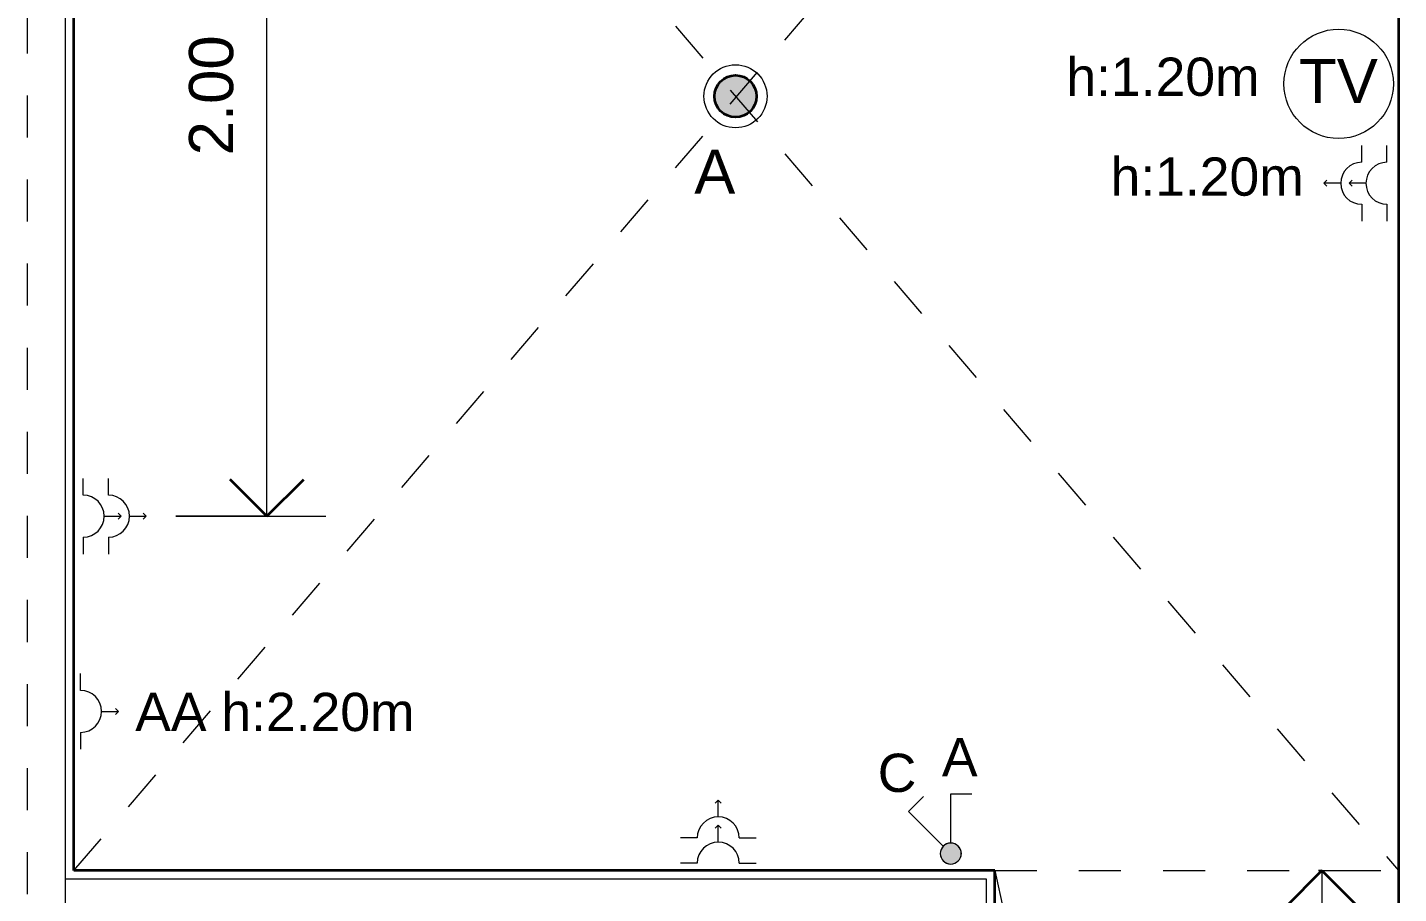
# Model space of a CAD drawing. Header units: metres. Extents: x -1.5 to 31.4, y -9.2 to 10.9.
# Drawn here: x 0.676 to 3.936, y 4.643 to 6.703 of the extents above; entities that cross this region are included whole.
import ezdxf

# ---------------------------------------------------------------- set-up
doc = ezdxf.new("R2010")
doc.units = ezdxf.units.M
doc.linetypes.add('Línea de rejilla', pattern=[0.022225, 0.0127, -0.003175, 0.003175, -0.003175])
doc.linetypes.add('Trazo', pattern=[0.0023, 0.0015, -0.0008])
for name, color, linetype, lineweight in [('A-ANNO-DIMS', 7, 'Continuous', 9), ('A-ANNO-DIMS-70', 7, 'Continuous', 9), ('A-DETL-GENF', 7, 'Continuous', 18), ('A-DETL-MEDM', 7, 'Continuous', 35), ('A-DETL-THIN', 7, 'Continuous', 18), ('A-WALL', 7, 'Continuous', 18), ('G-ANNO-TEXT', 7, 'Continuous', 9), ('S-GRID', 7, 'Continuous', 9)]:
    doc.layers.add(name, color=color, linetype=linetype, lineweight=lineweight)
doc.layers.add('A-DETL-HDLN', color=94, linetype='Trazo', lineweight=18, true_color=0x00a600)
doc.styles.add('Arial_1', font='arial.ttf', dxfattribs={"height": 0.105})
doc.styles.add('Arial_2', font='arial.ttf', dxfattribs={"height": 0.091})
doc.dimstyles.new('Diagonal_-_Arial_1_5_mm', dxfattribs={"dimscale": 0.3048, "dimtxt": 0.107127, "dimasz": 0.287073, "dimexe": 0.459318, "dimexo": 0.229659, "dimgap": 0.160761, "dimtad": 1, "dimrnd": 0.01, "dimzin": 0, "dimdsep": 46, "dimtxsty": 'Arial_1', "dimblk1": 'OPEN30', "dimblk2": 'OPEN30', "dimsah": 1, "dimcen": 0.09, "dimaunit": 1, "dimadec": 4, "dimazin": 0, "dimtfac": 1, "dimtdec": 4, "dimtix": 1, "dimtmove": 0, "dimatfit": 3, "dimfxl": 1, "dimtvp": 1, "dimtfill": 1, "dimtolj": 1, "dimtzin": 0, "dimarcsym": 2})

# ---------------------------------------------------------------- blocks, each defined once
blk = doc.blocks.new('DIMBLOCK11-ARQ_ELEC_PB')
at = {"layer": 'A-ANNO-DIMS-70', "lineweight": 35, "transparency": 16777216}
for p, q in [((3.7536, 4.6977), (3.6661, 4.6102)), ((3.7536, 4.6977), (3.8411, 4.6102)), ((3.7536, 4.0449), (3.6661, 4.1324)), ((3.7536, 4.0449), (3.8411, 4.1324)), ((3.7536, 4.0449), (3.6661, 3.9574)), ((3.7536, 4.0449), (3.8411, 3.9574))]:
    blk.add_line(p, q, dxfattribs=at)
at = {"layer": 'A-ANNO-DIMS-70', "transparency": 16777216}
for p, q in [((3.7455, 4.6977), (3.8936, 4.6977)), ((3.7536, 4.6977), (3.7455, 4.6977)), ((3.7536, 4.6977), (3.7536, 4.0449)), ((3.5223, 4.0449), (3.8936, 4.0449)), ((3.7536, 4.0449), (3.5223, 4.0449))]:
    blk.add_line(p, q, dxfattribs=at)
at = {"layer": 'A-ANNO-DIMS-70', "color": 0, "transparency": 16777216, "insert": (3.5683, 4.2296), "char_height": 0.105, "width": 0.34017, "attachment_point": 1, "rotation": 90, "line_spacing_factor": 0.941778, "style": 'Arial_1', "bg_fill": 3, "box_fill_scale": 1.25, "bg_fill_color": 9, "bg_fill_true_color": 13158600, "bg_fill_transparency": 0}
blk.add_mtext('0.65', dxfattribs=at)
blk = doc.blocks.new('_Open30')
at = {"color": 0, "linetype": 'ByBlock', "lineweight": -2}
for p, q in [((-1, 0.268), (0, 0)), ((0, 0), (-1, -0.268)), ((0, 0), (-1, 0))]:
    blk.add_line(p, q, dxfattribs=at)
blk = doc.blocks.new('DIMBLOCK37-ARQ_ELEC_PB')
at = {"layer": 'A-ANNO-DIMS-70', "lineweight": 35, "transparency": 16777216}
for p, q in [((1.2453, 7.5408), (1.1578, 7.6283)), ((1.2453, 7.5408), (1.3328, 7.6283)), ((1.2453, 7.5408), (1.1578, 7.4533)), ((1.2453, 7.5408), (1.3328, 7.4533)), ((1.2453, 5.5408), (1.1578, 5.6283)), ((1.2453, 5.5408), (1.3328, 5.6283))]:
    blk.add_line(p, q, dxfattribs=at)
at = {"layer": 'A-ANNO-DIMS-70', "transparency": 16777216}
for p, q in [((0.9284, 7.5408), (1.3853, 7.5408)), ((1.2453, 7.5408), (0.9284, 7.5408)), ((1.2453, 5.5408), (1.2453, 7.5408)), ((1.0284, 5.5408), (1.3853, 5.5408)), ((1.2453, 5.5408), (1.0284, 5.5408))]:
    blk.add_line(p, q, dxfattribs=at)
at = {"layer": 'A-ANNO-DIMS-70', "color": 0, "transparency": 16777216, "insert": (1.0599, 6.399), "char_height": 0.105, "width": 0.34017, "attachment_point": 1, "rotation": 90, "line_spacing_factor": 0.941778, "style": 'Arial_1', "bg_fill": 3, "box_fill_scale": 1.25, "bg_fill_color": 9, "bg_fill_true_color": 13158600, "bg_fill_transparency": 0}
blk.add_mtext('2.00', dxfattribs=at)

msp = doc.modelspace()

# ---------------------------------------------------------------- hatches: boundary and pattern name
at = {"layer": 'A-DETL-GENF', "true_color": 0xff0000}
for points in [[(2.3593, 6.4895), (2.3723, 6.4912), (2.3843, 6.4962), (2.3947, 6.5041), (2.4026, 6.5145), (2.4076, 6.5266), (2.4093, 6.5395), (2.4076, 6.5524), (2.4026, 6.5645), (2.3947, 6.5749), (2.3843, 6.5828), (2.3723, 6.5878), (2.3593, 6.5895), (2.3464, 6.5878), (2.3343, 6.5828), (2.324, 6.5749), (2.316, 6.5645), (2.311, 6.5524), (2.3093, 6.5395), (2.311, 6.5266), (2.316, 6.5145), (2.324, 6.5041), (2.3343, 6.4962), (2.3464, 6.4912)], [(2.8712, 4.7135), (2.8777, 4.7144), (2.8837, 4.7169), (2.8889, 4.7208), (2.893, 4.7264), (2.8953, 4.732), (2.896, 4.74), (2.895, 4.7457), (2.8926, 4.7513), (2.8882, 4.7567), (2.8824, 4.7607), (2.8775, 4.7627), (2.8706, 4.7634), (2.8645, 4.7626), (2.8585, 4.76), (2.8529, 4.7554), (2.8493, 4.7505), (2.8468, 4.7435), (2.8464, 4.7369), (2.847, 4.732), (2.8497, 4.7259), (2.8545, 4.7201), (2.8589, 4.7168), (2.8653, 4.7143), (2.871, 4.7135)], [(2.871, 4.7134), (2.871, 4.7135), (2.8635, 4.7149), (2.8585, 4.717), (2.8535, 4.7208), (2.8489, 4.7275), (2.8468, 4.7335), (2.8462, 4.7385), (2.8474, 4.7459), (2.8495, 4.751), (2.8535, 4.7562), (2.8532, 4.7559), (2.8492, 4.7506), (2.8468, 4.7446), (2.8462, 4.7369), (2.8472, 4.7312), (2.8497, 4.7255), (2.8539, 4.7203), (2.8592, 4.7165), (2.8647, 4.7143), (2.8704, 4.7135)]]:
    msp.add_hatch(color=1, dxfattribs=at).paths.add_polyline_path(points)

# ---------------------------------------------------------------- linework, layer by layer
at = {"layer": 'A-DETL-HDLN'}
for p, q in [((0.7857, 8.3777), (3.9357, 4.6977)), ((0.7857, 4.6977), (3.9357, 8.3777)), ((2.9757, 4.6977), (3.9357, 4.6977)), ((2.9757, 0.3977), (3.9357, 4.6977)), ((2.9757, 4.6977), (3.9357, 0.3977))]:
    msp.add_line(p, q, dxfattribs=at)
at = {"layer": 'A-DETL-MEDM', "color": 1, "true_color": 0xff0000}
msp.add_circle((2.3593, 6.5395), 0.05, dxfattribs=at)
at = {"layer": 'A-DETL-THIN', "color": 1, "true_color": 0xff0000}
for p, q in [((3.8481, 6.3826), (3.8481, 6.4226)), ((3.9081, 6.3826), (3.9081, 6.4226)), ((3.7581, 6.3326), (3.7652, 6.3397)), ((3.7981, 6.3326), (3.7581, 6.3326)), ((3.7581, 6.3326), (3.7652, 6.3255)), ((3.8181, 6.3326), (3.8252, 6.3397)), ((3.8581, 6.3326), (3.8181, 6.3326)), ((3.8181, 6.3326), (3.8252, 6.3255)), ((3.8481, 6.2826), (3.8481, 6.2426)), ((3.9081, 6.2826), (3.9081, 6.2426)), ((0.8084, 5.5908), (0.8084, 5.6308)), ((0.8684, 5.5908), (0.8684, 5.6308)), ((0.8984, 5.5408), (0.8913, 5.5478)), ((0.9584, 5.5408), (0.9513, 5.5478)), ((0.8584, 5.5408), (0.8984, 5.5408)), ((0.8984, 5.5408), (0.8913, 5.5337)), ((0.9184, 5.5408), (0.9584, 5.5408)), ((0.9584, 5.5408), (0.9513, 5.5337)), ((0.8084, 5.4908), (0.8084, 5.4508)), ((0.8684, 5.4908), (0.8684, 5.4508)), ((0.802, 5.1265), (0.802, 5.1665)), ((0.852, 5.0765), (0.892, 5.0765)), ((0.892, 5.0765), (0.8849, 5.0836)), ((0.892, 5.0765), (0.8849, 5.0694)), ((0.802, 5.0265), (0.802, 4.9865)), ((2.3182, 4.8656), (2.3111, 4.8585)), ((2.3182, 4.8256), (2.3182, 4.8656)), ((2.3182, 4.8656), (2.3253, 4.8585)), ((2.7708, 4.8386), (2.8062, 4.874)), ((2.8712, 4.7635), (2.8712, 4.8802)), ((2.8712, 4.8802), (2.9212, 4.8802)), ((2.8533, 4.7561), (2.7708, 4.8386)), ((2.3182, 4.8056), (2.3111, 4.7985)), ((2.3182, 4.7656), (2.3182, 4.8056)), ((2.3182, 4.8056), (2.3253, 4.7985)), ((2.2682, 4.7756), (2.2282, 4.7756)), ((2.3682, 4.7756), (2.4082, 4.7756)), ((2.2682, 4.7156), (2.2282, 4.7156)), ((2.3682, 4.7156), (2.4082, 4.7156))]:
    msp.add_line(p, q, dxfattribs=at)
for centre, radius in [((3.7933, 6.569), 0.13), ((2.3593, 6.5395), 0.075)]:
    msp.add_circle(centre, radius, dxfattribs=at)
for centre, radius, start, end in [((2.3593, 6.5395), 0.05, 0, 180), ((2.3593, 6.5395), 0.05, 180, 0), ((3.8481, 6.3326), 0.05, 90, 270), ((3.9081, 6.3326), 0.05, 90, 270), ((0.8084, 5.5408), 0.05, 270, 90), ((0.8684, 5.5408), 0.05, 270, 90), ((0.802, 5.0765), 0.05, 270, 90), ((2.3182, 4.7756), 0.05, 360, 180), ((2.3182, 4.7156), 0.05, 360, 180), ((2.871, 4.7384), 0.025, 0, 180), ((2.8712, 4.7385), 0.025, 0, 180), ((2.871, 4.7384), 0.025, 180, 0), ((2.8712, 4.7385), 0.025, 180, 0)]:
    msp.add_arc(centre, radius, start, end, dxfattribs=at)
at = {"layer": 'A-WALL', "color": 253, "lineweight": 35, "true_color": 0xaaaaaa}
for p, q in [((0.7857, 4.6977), (0.7857, 8.3777)), ((3.9357, 8.3777), (3.9357, 0.3977)), ((2.9757, 4.6977), (0.7857, 4.6977)), ((2.9757, 3.8377), (2.9757, 4.6977))]:
    msp.add_line(p, q, dxfattribs=at)
at = {"layer": 'A-WALL', "color": 253, "true_color": 0xaaaaaa}
for p, q in [((0.7657, 8.0777), (0.7657, 3.7477)), ((2.9557, 4.6777), (0.7657, 4.6777)), ((2.9557, 3.8577), (2.9557, 4.6777))]:
    msp.add_line(p, q, dxfattribs=at)
at = {"layer": 'S-GRID', "color": 8, "linetype": 'Línea de rejilla', "true_color": 0x808080}
msp.add_line((0.6757, -9.1585), (0.6757, 10.3724), dxfattribs=at)

# ---------------------------------------------------------------- texts
at = {"layer": 'G-ANNO-TEXT', "color": 1, "true_color": 0xff0000, "attachment_point": 1}
for s, insert, char_height, width, style in [('h:1.20m', (3.146, 6.6315), 0.091, 0.549958, 'Arial_2'), ('TV', (3.6991, 6.6283), 0.105, 0.224472, 'Arial_1'), ('A', (2.2611, 6.4126), 0.105, 0.117848, 'Arial_1'), ('h:1.20m', (3.251, 6.394), 0.091, 0.549958, 'Arial_2'), ('AA h:2.20m', (0.932, 5.1207), 0.091, 0.796877, 'Arial_2'), ('A', (2.85, 5.0133), 0.091, 0.101013, 'Arial_2'), ('C', (2.6974, 4.9759), 0.091, 0.112236, 'Arial_2')]:
    msp.add_mtext(s, dxfattribs=dict(at, insert=insert, char_height=char_height, width=width, style=style))

# ---------------------------------------------------------------- next in the draw order: dimensions: what is measured, and where the dimension line sits
at = {"layer": 'A-ANNO-DIMS'}
for base, p1, p2, override, picture, middle in [((1.2453, 7.5408), (0.9584, 5.5408), (0.8584, 7.5408), {"dimpost": '<>', "dimfxl": 2.002498}, 'DIMBLOCK37-ARQ_ELEC_PB', (1.1427, 6.5408)), ((3.7536, 4.0449), (3.8155, 4.6977), (3.4523, 4.0449), {"dimpost": '<>', "dimfxl": 0.746958}, 'DIMBLOCK11-ARQ_ELEC_PB', (3.651, 4.3713))]:
    dim = msp.add_linear_dim(base=base, p1=p1, p2=p2, angle=90, dimstyle='Diagonal_-_Arial_1_5_mm', override=override, dxfattribs=at)
    dim.commit()
    dim.dimension.update_dxf_attribs({"geometry": picture, "text_midpoint": middle})

doc.saveas('drawing.dxf')
